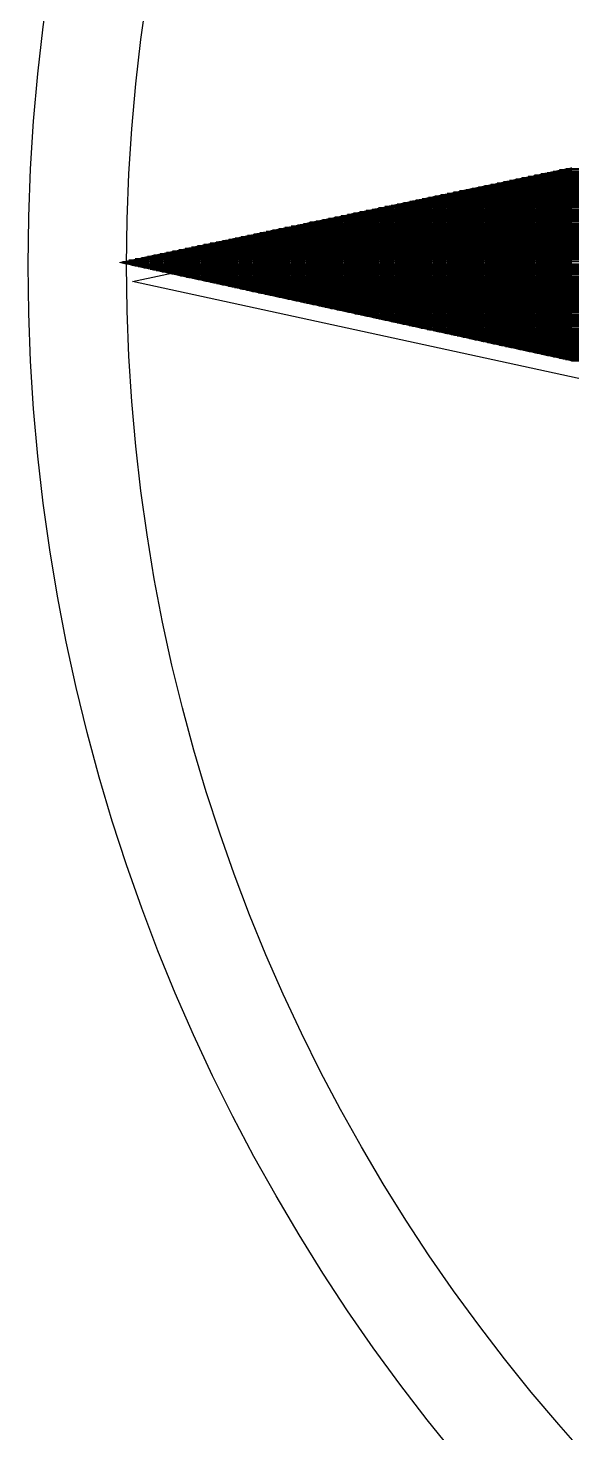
# Model space of a CAD drawing. Extents: x 5688 to 6046, y 8075 to 8432.
# Drawn here: x 5688.5 to 5740.4, y 8141.9 to 8276.1 of the extents above; entities that cross this region are included whole.
import ezdxf

# ---------------------------------------------------------------- set-up
doc = ezdxf.new("R2010")
doc.units = 0
doc.header["$LTSCALE"] = 1000
doc.header["$MEASUREMENT"] = 0
doc.layers.get('0').update_dxf_attribs({"linetype": 'CONTINUOUS'})
doc.layers.add('2D', color=7, linetype='CONTINUOUS')

# ---------------------------------------------------------------- blocks, each defined once
blk = doc.blocks.new('*X1')
at = {"color": 0}
for p, q in [((26498.9, 19355), (26501.8, 19355)), ((26499.2, 19356.2), (26501.5, 19356.2)), ((26499.4, 19357.5), (26501.3, 19357.5)), ((26499.7, 19358.8), (26501, 19358.8)), ((26500, 19360), (26500.7, 19360)), ((26501.2, 18054.3), (26501.2, 19357.6)), ((26495.9, 19341.2), (26504.7, 19341.2)), ((26496.2, 18047), (26496.2, 19342.8)), ((26496.2, 19342.5), (26504.4, 19342.5)), ((26496.5, 19343.8), (26504.2, 19343.8)), ((26496.7, 19345), (26503.9, 19345)), ((26497, 19346.2), (26503.6, 19346.2)), ((26497.3, 19347.5), (26503.4, 19347.5)), ((26497.5, 19348.8), (26503.1, 19348.8)), ((26497.5, 18048.8), (26497.5, 19348.5)), ((26497.8, 19350), (26502.8, 19350)), ((26498.1, 19351.2), (26502.6, 19351.2)), ((26498.4, 19352.5), (26502.3, 19352.5)), ((26498.6, 19353.8), (26502.1, 19353.8)), ((26498.8, 18050.7), (26498.8, 19354.3)), ((26502.5, 18056.1), (26502.5, 19351.6)), ((26503.8, 18057.9), (26503.8, 19345.7)), ((26493.2, 19328.8), (26507.3, 19328.8)), ((26493.5, 19330), (26507, 19330)), ((26493.7, 19331.2), (26506.8, 19331.2)), ((26493.8, 18043.4), (26493.8, 19331.3)), ((26494, 19332.5), (26506.5, 19332.5)), ((26494.3, 19333.8), (26506.3, 19333.8)), ((26494.6, 19335), (26506, 19335)), ((26494.8, 19336.2), (26505.7, 19336.2)), ((26495, 18045.2), (26495, 19337)), ((26495.1, 19337.5), (26505.5, 19337.5)), ((26495.4, 19338.8), (26505.2, 19338.8)), ((26495.6, 19340), (26504.9, 19340)), ((26505, 18059.7), (26505, 19339.7)), ((26506.2, 18061.5), (26506.2, 19333.8)), ((26507.5, 18063.4), (26507.5, 19327.8)), ((26490.2, 19315), (26510.2, 19315)), ((26490.5, 19316.2), (26509.9, 19316.2)), ((26490.8, 19317.5), (26509.7, 19317.5)), ((26491, 19318.8), (26509.4, 19318.8)), ((26491.2, 18039.8), (26491.2, 19319.8)), ((26491.3, 19320), (26509.1, 19320)), ((26491.6, 19321.2), (26508.9, 19321.2)), ((26491.8, 19322.5), (26508.6, 19322.5)), ((26492.1, 19323.8), (26508.4, 19323.8)), ((26492.4, 19325), (26508.1, 19325)), ((26492.5, 18041.6), (26492.5, 19325.5)), ((26492.7, 19326.2), (26507.8, 19326.2)), ((26492.9, 19327.5), (26507.6, 19327.5)), ((26508.8, 18065.2), (26508.8, 19321.8)), ((26510, 18067), (26510, 19315.9)), ((26487.2, 19301.2), (26513.1, 19301.2)), ((26487.5, 19302.5), (26512.8, 19302.5)), ((26487.5, 18034.3), (26487.5, 19302.5)), ((26487.8, 19303.8), (26512.5, 19303.8)), ((26488, 19305), (26512.3, 19305)), ((26488.3, 19306.2), (26512, 19306.2)), ((26488.6, 19307.5), (26511.8, 19307.5)), ((26488.8, 18036.1), (26488.8, 19308.3)), ((26488.9, 19308.8), (26511.5, 19308.8)), ((26489.1, 19310), (26511.2, 19310)), ((26489.4, 19311.2), (26511, 19311.2)), ((26489.7, 19312.5), (26510.7, 19312.5)), ((26489.9, 19313.8), (26510.4, 19313.8)), ((26490, 18038), (26490, 19314)), ((26511.2, 18068.8), (26511.2, 19309.9)), ((26512.5, 18070.6), (26512.5, 19304)), ((26484.2, 19287.5), (26516, 19287.5)), ((26484.5, 19288.8), (26515.7, 19288.8)), ((26484.8, 19290), (26515.4, 19290)), ((26485, 19291.2), (26515.2, 19291.2)), ((26485, 18034.3), (26485, 19291)), ((26485.3, 19292.5), (26514.9, 19292.5)), ((26485.6, 19293.8), (26514.6, 19293.8)), ((26485.9, 19295), (26514.4, 19295)), ((26486.1, 19296.2), (26514.1, 19296.2)), ((26486.2, 18032.5), (26486.2, 19296.8)), ((26486.4, 19297.5), (26513.9, 19297.5)), ((26486.7, 19298.8), (26513.6, 19298.8)), ((26486.9, 19300), (26513.3, 19300)), ((26513.8, 18072.4), (26513.8, 19298)), ((26515, 18074.3), (26515, 19292)), ((26481.5, 19275), (26518.6, 19275)), ((26481.8, 19276.2), (26518.3, 19276.2)), ((26482.1, 19277.5), (26518.1, 19277.5)), ((26482.3, 19278.8), (26517.8, 19278.8)), ((26482.5, 18038), (26482.5, 19279.5)), ((26482.6, 19280), (26517.5, 19280)), ((26482.9, 19281.2), (26517.3, 19281.2)), ((26483.1, 19282.5), (26517, 19282.5)), ((26483.4, 19283.8), (26516.7, 19283.8)), ((26483.7, 19285), (26516.5, 19285)), ((26483.8, 18036.1), (26483.8, 19285.3)), ((26484, 19286.2), (26516.2, 19286.2)), ((26516.2, 18076.1), (26516.2, 19286.1)), ((26517.5, 18077.9), (26517.5, 19280.1)), ((26518.8, 18079.7), (26518.8, 19274.2)), ((26478.5, 19261.2), (26521.5, 19261.2)), ((26478.8, 19262.5), (26521.2, 19262.5)), ((26478.8, 18043.5), (26478.8, 19262.3)), ((26479.1, 19263.8), (26520.9, 19263.8)), ((26479.3, 19265), (26520.7, 19265)), ((26479.6, 19266.2), (26520.4, 19266.2)), ((26479.9, 19267.5), (26520.1, 19267.5)), ((26480, 18041.6), (26480, 19268)), ((26480.2, 19268.8), (26519.9, 19268.8)), ((26480.4, 19270), (26519.6, 19270)), ((26480.7, 19271.2), (26519.4, 19271.2)), ((26481, 19272.5), (26519.1, 19272.5)), ((26481.2, 19273.8), (26518.8, 19273.8)), ((26481.2, 18039.8), (26481.2, 19273.8)), ((26520, 18081.5), (26520, 19268.2)), ((26521.2, 18083.3), (26521.2, 19262.2)), ((26475.5, 19247.5), (26524.3, 19247.5)), ((26475.8, 19248.8), (26524.1, 19248.8)), ((26476.1, 19250), (26523.8, 19250)), ((26476.2, 18047.1), (26476.2, 19250.8)), ((26476.4, 19251.2), (26523.6, 19251.2)), ((26476.6, 19252.5), (26523.3, 19252.5)), ((26476.9, 19253.8), (26523, 19253.8)), ((26477.2, 19255), (26522.8, 19255)), ((26477.4, 19256.2), (26522.5, 19256.2)), ((26477.5, 18045.3), (26477.5, 19256.5)), ((26477.7, 19257.5), (26522.2, 19257.5)), ((26478, 19258.8), (26522, 19258.8)), ((26478.3, 19260), (26521.7, 19260)), ((26522.5, 18085.1), (26522.5, 19256.3)), ((26523.8, 18087), (26523.8, 19250.3)), ((26472.8, 19235), (26527, 19235)), ((26473.1, 19236.2), (26526.7, 19236.2)), ((26473.4, 19237.5), (26526.4, 19237.5)), ((26473.6, 19238.8), (26526.2, 19238.8)), ((26473.8, 18050.8), (26473.8, 19239.3)), ((26473.9, 19240), (26525.9, 19240)), ((26474.2, 19241.2), (26525.7, 19241.2)), ((26474.4, 19242.5), (26525.4, 19242.5)), ((26474.7, 19243.8), (26525.1, 19243.8)), ((26475, 19245), (26524.9, 19245)), ((26475, 18048.9), (26475, 19245)), ((26475.3, 19246.2), (26524.6, 19246.2)), ((26525, 18088.8), (26525, 19244.4)), ((26526.2, 18090.6), (26526.2, 19238.4)), ((26469.8, 19221.2), (26529.8, 19221.2)), ((26470, 18056.3), (26470, 19222)), ((26470.1, 19222.5), (26529.6, 19222.5)), ((26470.4, 19223.8), (26529.3, 19223.8)), ((26470.6, 19225), (26529.1, 19225)), ((26470.9, 19226.2), (26528.8, 19226.2)), ((26471.2, 18054.4), (26471.2, 19227.8)), ((26471.2, 19227.5), (26528.5, 19227.5)), ((26471.5, 19228.8), (26528.3, 19228.8)), ((26471.7, 19230), (26528, 19230)), ((26472, 19231.2), (26527.8, 19231.2)), ((26472.3, 19232.5), (26527.5, 19232.5)), ((26472.5, 19233.8), (26527.2, 19233.8)), ((26472.5, 18052.6), (26472.5, 19233.5)), ((26527.5, 18092.4), (26527.5, 19232.4)), ((26528.8, 18094.2), (26528.8, 19226.5)), ((26530, 18096), (26530, 19220.5)), ((26466.8, 19207.5), (26532.7, 19207.5)), ((26467.1, 19208.8), (26532.5, 19208.8)), ((26467.4, 19210), (26532.2, 19210)), ((26467.5, 18059.9), (26467.5, 19210.5)), ((26467.7, 19211.2), (26531.9, 19211.2)), ((26467.9, 19212.5), (26531.7, 19212.5)), ((26468.2, 19213.8), (26531.4, 19213.8)), ((26468.5, 19215), (26531.2, 19215)), ((26468.7, 19216.2), (26530.9, 19216.2)), ((26468.8, 18058.1), (26468.8, 19216.3)), ((26469, 19217.5), (26530.6, 19217.5)), ((26469.3, 19218.8), (26530.4, 19218.8)), ((26469.6, 19220), (26530.1, 19220)), ((26531.2, 18097.8), (26531.2, 19214.6)), ((26532.5, 18099.7), (26532.5, 19208.6)), ((26463.8, 19193.8), (26535.6, 19193.8)), ((26464.1, 19195), (26535.4, 19195)), ((26464.4, 19196.2), (26535.1, 19196.2)), ((26464.7, 19197.5), (26534.8, 19197.5)), ((26464.9, 19198.8), (26534.6, 19198.8)), ((26465, 18063.6), (26465, 19199)), ((26465.2, 19200), (26534.3, 19200)), ((26465.5, 19201.2), (26534, 19201.2)), ((26465.8, 19202.5), (26533.8, 19202.5)), ((26466, 19203.8), (26533.5, 19203.8)), ((26466.2, 18061.7), (26466.2, 19204.8)), ((26466.3, 19205), (26533.3, 19205)), ((26466.6, 19206.2), (26533, 19206.2)), ((26533.8, 18101.5), (26533.8, 19202.6)), ((26535, 18103.3), (26535, 19196.7)), ((26461.1, 19181.2), (26538.2, 19181.2)), ((26461.2, 18069.1), (26461.2, 19181.8)), ((26461.4, 19182.5), (26538, 19182.5)), ((26461.7, 19183.8), (26537.7, 19183.8)), ((26461.9, 19185), (26537.5, 19185)), ((26462.2, 19186.2), (26537.2, 19186.2)), ((26462.5, 19187.5), (26536.9, 19187.5)), ((26462.5, 18067.2), (26462.5, 19187.5)), ((26462.8, 19188.8), (26536.7, 19188.8)), ((26463, 19190), (26536.4, 19190)), ((26463.3, 19191.2), (26536.1, 19191.2)), ((26463.6, 19192.5), (26535.9, 19192.5)), ((26463.8, 18065.4), (26463.8, 19193.3)), ((26536.2, 18105.1), (26536.2, 19190.7)), ((26537.5, 18106.9), (26537.5, 19184.8)), ((26458.1, 19167.5), (26541.1, 19167.5)), ((26458.4, 19168.8), (26540.9, 19168.8)), ((26458.7, 19170), (26540.6, 19170)), ((26458.8, 18072.7), (26458.8, 19170.3)), ((26459, 19171.2), (26540.3, 19171.2)), ((26459.2, 19172.5), (26540.1, 19172.5)), ((26459.5, 19173.8), (26539.8, 19173.8)), ((26459.8, 19175), (26539.5, 19175)), ((26460, 19176.2), (26539.3, 19176.2)), ((26460, 18070.9), (26460, 19176)), ((26460.3, 19177.5), (26539, 19177.5)), ((26460.6, 19178.8), (26538.8, 19178.8)), ((26460.9, 19180), (26538.5, 19180)), ((26538.8, 18108.7), (26538.8, 19178.8)), ((26540, 18110.5), (26540, 19172.8)), ((26541.2, 18112.4), (26541.2, 19166.9)), ((26455.2, 19153.8), (26544, 19153.8)), ((26455.4, 19155), (26543.7, 19155)), ((26455.7, 19156.2), (26543.5, 19156.2)), ((26456, 19157.5), (26543.2, 19157.5)), ((26456.2, 19158.8), (26543, 19158.8)), ((26456.2, 18076.4), (26456.2, 19158.8)), ((26456.5, 19160), (26542.7, 19160)), ((26456.8, 19161.2), (26542.4, 19161.2)), ((26457.1, 19162.5), (26542.2, 19162.5)), ((26457.3, 19163.8), (26541.9, 19163.8)), ((26457.5, 18074.6), (26457.5, 19164.5)), ((26457.6, 19165), (26541.6, 19165)), ((26457.9, 19166.2), (26541.4, 19166.2)), ((26542.5, 18114.2), (26542.5, 19160.9)), ((26543.8, 18116), (26543.8, 19155)), ((26452.2, 19140), (26546.9, 19140)), ((26452.4, 19141.2), (26546.6, 19141.2)), ((26452.5, 18081.9), (26452.5, 19141.5)), ((26452.7, 19142.5), (26546.4, 19142.5)), ((26453, 19143.8), (26546.1, 19143.8)), ((26453.3, 19145), (26545.8, 19145)), ((26453.5, 19146.2), (26545.6, 19146.2)), ((26453.8, 19147.5), (26545.3, 19147.5)), ((26453.8, 18080), (26453.8, 19147.3)), ((26454.1, 19148.8), (26545.1, 19148.8)), ((26454.3, 19150), (26544.8, 19150)), ((26454.6, 19151.2), (26544.5, 19151.2)), ((26454.9, 19152.5), (26544.3, 19152.5)), ((26455, 18078.2), (26455, 19153)), ((26545, 18117.8), (26545, 19149)), ((26546.2, 18119.6), (26546.2, 19143)), ((26449.4, 19127.5), (26549.5, 19127.5)), ((26449.7, 19128.8), (26549.2, 19128.8)), ((26450, 19130), (26549, 19130)), ((26450, 18085.5), (26450, 19130)), ((26450.3, 19131.2), (26548.7, 19131.2)), ((26450.5, 19132.5), (26548.5, 19132.5)), ((26450.8, 19133.8), (26548.2, 19133.8)), ((26451.1, 19135), (26547.9, 19135)), ((26451.2, 18083.7), (26451.2, 19135.8)), ((26451.3, 19136.2), (26547.7, 19136.2)), ((26451.6, 19137.5), (26547.4, 19137.5)), ((26451.9, 19138.8), (26547.2, 19138.8)), ((26547.5, 18121.4), (26547.5, 19137.1)), ((26548.8, 18123.2), (26548.8, 19131.1)), ((26446.5, 19113.8), (26552.4, 19113.8)), ((26446.7, 19115), (26552.1, 19115)), ((26447, 19116.2), (26551.9, 19116.2)), ((26447.3, 19117.5), (26551.6, 19117.5)), ((26447.5, 19118.8), (26551.3, 19118.8)), ((26447.5, 18089.2), (26447.5, 19118.5)), ((26447.8, 19120), (26551.1, 19120)), ((26448.1, 19121.2), (26550.8, 19121.2)), ((26448.4, 19122.5), (26550.6, 19122.5)), ((26448.6, 19123.8), (26550.3, 19123.8)), ((26448.8, 18087.4), (26448.8, 19124.3)), ((26448.9, 19125), (26550, 19125)), ((26449.2, 19126.2), (26549.8, 19126.2)), ((26550, 18125.1), (26550, 19125.2)), ((26551.2, 18126.9), (26551.2, 19119.2)), ((26552.5, 18128.7), (26552.5, 19113.2)), ((26443.5, 19100), (26555.3, 19100)), ((26443.7, 19101.2), (26555, 19101.2)), ((26443.8, 18094.7), (26443.8, 19101.3)), ((26444, 19102.5), (26554.8, 19102.5)), ((26444.3, 19103.8), (26554.5, 19103.8)), ((26444.6, 19105), (26554.2, 19105)), ((26444.8, 19106.2), (26554, 19106.2)), ((26445, 18092.8), (26445, 19107)), ((26445.1, 19107.5), (26553.7, 19107.5)), ((26445.4, 19108.8), (26553.4, 19108.8)), ((26445.6, 19110), (26553.2, 19110)), ((26445.9, 19111.2), (26552.9, 19111.2)), ((26446.2, 18091), (26446.2, 19112.8)), ((26446.2, 19112.5), (26552.7, 19112.5)), ((26553.8, 18130.5), (26553.8, 19107.3)), ((26555, 18132.3), (26555, 19101.3)), ((26440.5, 19086.2), (26558.2, 19086.2)), ((26440.8, 19087.5), (26557.9, 19087.5)), ((26441, 19088.8), (26557.6, 19088.8)), ((26441.2, 18098.3), (26441.2, 19089.8)), ((26441.3, 19090), (26557.4, 19090)), ((26441.6, 19091.2), (26557.1, 19091.2)), ((26441.8, 19092.5), (26556.9, 19092.5)), ((26442.1, 19093.8), (26556.6, 19093.8)), ((26442.4, 19095), (26556.3, 19095)), ((26442.5, 18096.5), (26442.5, 19095.5)), ((26442.7, 19096.2), (26556.1, 19096.2)), ((26442.9, 19097.5), (26555.8, 19097.5)), ((26443.2, 19098.8), (26555.5, 19098.8)), ((26556.2, 18134.1), (26556.2, 19095.4)), ((26557.5, 18135.9), (26557.5, 19089.4)), ((26437.8, 19073.8), (26560.8, 19073.8)), ((26438, 19075), (26560.5, 19075)), ((26438.3, 19076.2), (26560.3, 19076.2)), ((26438.6, 19077.5), (26560, 19077.5)), ((26438.8, 19078.8), (26559.7, 19078.8)), ((26438.8, 18102), (26438.8, 19078.3)), ((26439.1, 19080), (26559.5, 19080)), ((26439.4, 19081.2), (26559.2, 19081.2)), ((26439.7, 19082.5), (26558.9, 19082.5)), ((26439.9, 19083.8), (26558.7, 19083.8)), ((26440, 18100.2), (26440, 19084)), ((26440.2, 19085), (26558.4, 19085)), ((26558.8, 18137.8), (26558.8, 19083.4)), ((26560, 18139.6), (26560, 19077.5)), ((26434.8, 19060), (26563.7, 19060)), ((26435, 19061.2), (26563.4, 19061.2)), ((26435, 18107.5), (26435, 19061)), ((26435.3, 19062.5), (26563.1, 19062.5)), ((26435.6, 19063.8), (26562.9, 19063.8)), ((26435.9, 19065), (26562.6, 19065)), ((26436.1, 19066.2), (26562.4, 19066.2)), ((26436.2, 18105.7), (26436.2, 19066.8)), ((26436.4, 19067.5), (26562.1, 19067.5)), ((26436.7, 19068.8), (26561.8, 19068.8)), ((26436.9, 19070), (26561.6, 19070)), ((26437.2, 19071.2), (26561.3, 19071.2)), ((26437.5, 19072.5), (26561, 19072.5)), ((26437.5, 18103.8), (26437.5, 19072.5)), ((26561.2, 18141.4), (26561.2, 19071.5)), ((26562.5, 18143.2), (26562.5, 19065.6)), ((26563.8, 18145), (26563.8, 19059.6)), ((26431.8, 19046.2), (26566.6, 19046.2)), ((26432.1, 19047.5), (26566.3, 19047.5)), ((26432.3, 19048.8), (26566, 19048.8)), ((26432.5, 18111.1), (26432.5, 19049.5)), ((26432.6, 19050), (26565.8, 19050)), ((26432.9, 19051.2), (26565.5, 19051.2)), ((26433.1, 19052.5), (26565.2, 19052.5)), ((26433.4, 19053.8), (26565, 19053.8)), ((26433.7, 19055), (26564.7, 19055)), ((26433.8, 18109.3), (26433.8, 19055.3)), ((26434, 19056.2), (26564.5, 19056.2)), ((26434.2, 19057.5), (26564.2, 19057.5)), ((26434.5, 19058.8), (26563.9, 19058.8)), ((26565, 18146.8), (26565, 19053.6)), ((26566.2, 18148.6), (26566.2, 19047.7)), ((26428.8, 19032.5), (26569.4, 19032.5)), ((26429.1, 19033.8), (26569.2, 19033.8)), ((26429.3, 19035), (26568.9, 19035)), ((26429.6, 19036.2), (26568.6, 19036.2)), ((26429.9, 19037.5), (26568.4, 19037.5)), ((26430, 18114.8), (26430, 19038)), ((26430.2, 19038.8), (26568.1, 19038.8)), ((26430.4, 19040), (26567.9, 19040)), ((26430.7, 19041.2), (26567.6, 19041.2)), ((26431, 19042.5), (26567.3, 19042.5)), ((26431.2, 19043.8), (26567.1, 19043.8)), ((26431.2, 18113), (26431.2, 19043.8)), ((26431.5, 19045), (26566.8, 19045)), ((26567.5, 18150.5), (26567.5, 19041.7)), ((26568.8, 18152.3), (26568.8, 19035.8)), ((26426.1, 19020), (26572.1, 19020)), ((26426.2, 18120.3), (26426.2, 19020.8)), ((26426.3, 19021.2), (26571.8, 19021.2)), ((26426.6, 19022.5), (26571.5, 19022.5)), ((26426.9, 19023.8), (26571.3, 19023.8)), ((26427.2, 19025), (26571, 19025)), ((26427.4, 19026.2), (26570.7, 19026.2)), ((26427.5, 18118.5), (26427.5, 19026.5)), ((26427.7, 19027.5), (26570.5, 19027.5)), ((26428, 19028.8), (26570.2, 19028.8)), ((26428.3, 19030), (26570, 19030)), ((26428.5, 19031.2), (26569.7, 19031.2)), ((26428.8, 18116.6), (26428.8, 19032.3)), ((26570, 18154.1), (26570, 19029.8)), ((26571.2, 18155.9), (26571.2, 19023.8)), ((26423.1, 19006.2), (26574.9, 19006.2)), ((26423.4, 19007.5), (26574.7, 19007.5)), ((26423.6, 19008.8), (26574.4, 19008.8)), ((26423.8, 18123.9), (26423.8, 19009.3)), ((26423.9, 19010), (26574.2, 19010)), ((26424.2, 19011.2), (26573.9, 19011.2)), ((26424.4, 19012.5), (26573.6, 19012.5)), ((26424.7, 19013.8), (26573.4, 19013.8)), ((26425, 19015), (26573.1, 19015)), ((26425, 18122.1), (26425, 19015)), ((26425.3, 19016.2), (26572.8, 19016.2)), ((26425.5, 19017.5), (26572.6, 19017.5)), ((26425.8, 19018.8), (26572.3, 19018.8)), ((26572.5, 18157.7), (26572.5, 19017.9)), ((26573.8, 18159.5), (26573.8, 19011.9)), ((26575, 18161.3), (26575, 19006)), ((26420.1, 18992.5), (26577.8, 18992.5)), ((26420.4, 18993.8), (26577.6, 18993.8)), ((26420.6, 18995), (26577.3, 18995)), ((26420.9, 18996.2), (26577, 18996.2)), ((26421.2, 18127.6), (26421.2, 18997.8)), ((26421.2, 18997.5), (26576.8, 18997.5)), ((26421.5, 18998.8), (26576.5, 18998.8)), ((26421.7, 19000), (26576.3, 19000)), ((26422, 19001.2), (26576, 19001.2)), ((26422.3, 19002.5), (26575.7, 19002.5)), ((26422.5, 19003.8), (26575.5, 19003.8)), ((26422.5, 18125.8), (26422.5, 19003.5)), ((26422.8, 19005), (26575.2, 19005)), ((26576.2, 18163.2), (26576.2, 19000)), ((26577.5, 18165), (26577.5, 18994)), ((26417.1, 18978.8), (26580.7, 18978.8)), ((26417.4, 18980), (26580.4, 18980)), ((26417.5, 18133.1), (26417.5, 18980.5)), ((26417.7, 18981.2), (26580.2, 18981.2)), ((26417.9, 18982.5), (26579.9, 18982.5)), ((26418.2, 18983.8), (26579.7, 18983.8)), ((26418.5, 18985), (26579.4, 18985)), ((26418.7, 18986.2), (26579.1, 18986.2)), ((26418.8, 18131.3), (26418.8, 18986.3)), ((26419, 18987.5), (26578.9, 18987.5)), ((26419.3, 18988.8), (26578.6, 18988.8)), ((26419.6, 18990), (26578.3, 18990)), ((26419.8, 18991.2), (26578.1, 18991.2)), ((26420, 18129.4), (26420, 18992)), ((26578.8, 18166.8), (26578.8, 18988.1)), ((26580, 18168.6), (26580, 18982.1)), ((26414.4, 18966.2), (26583.3, 18966.2)), ((26414.7, 18967.5), (26583.1, 18967.5)), ((26414.9, 18968.8), (26582.8, 18968.8)), ((26415, 18136.7), (26415, 18969)), ((26415.2, 18970), (26582.5, 18970)), ((26415.5, 18971.2), (26582.3, 18971.2)), ((26415.8, 18972.5), (26582, 18972.5)), ((26416, 18973.8), (26581.8, 18973.8)), ((26416.2, 18134.9), (26416.2, 18974.8)), ((26416.3, 18975), (26581.5, 18975)), ((26416.6, 18976.2), (26581.2, 18976.2)), ((26416.8, 18977.5), (26581, 18977.5)), ((26581.2, 18170.4), (26581.2, 18976.2)), ((26582.5, 18172.2), (26582.5, 18970.2)), ((26411.4, 18952.5), (26586.2, 18952.5)), ((26411.7, 18953.8), (26586, 18953.8)), ((26411.9, 18955), (26585.7, 18955)), ((26412.2, 18956.2), (26585.4, 18956.2)), ((26412.5, 18957.5), (26585.2, 18957.5)), ((26412.5, 18140.4), (26412.5, 18957.5)), ((26412.8, 18958.8), (26584.9, 18958.8)), ((26413, 18960), (26584.6, 18960)), ((26413.3, 18961.2), (26584.4, 18961.2)), ((26413.6, 18962.5), (26584.1, 18962.5)), ((26413.8, 18963.8), (26583.9, 18963.8)), ((26413.8, 18138.6), (26413.8, 18963.3)), ((26414.1, 18965), (26583.6, 18965)), ((26583.8, 18174), (26583.8, 18964.2)), ((26585, 18175.9), (26585, 18958.3)), ((26586.2, 18177.7), (26586.2, 18952.3)), ((26408.4, 18938.8), (26589.1, 18938.8)), ((26408.7, 18940), (26588.8, 18940)), ((26408.8, 18145.9), (26408.8, 18940.3)), ((26409, 18941.2), (26588.6, 18941.2)), ((26409.2, 18942.5), (26588.3, 18942.5)), ((26409.5, 18943.8), (26588, 18943.8)), ((26409.8, 18945), (26587.8, 18945)), ((26410, 18946.2), (26587.5, 18946.2)), ((26410, 18144.1), (26410, 18946)), ((26410.3, 18947.5), (26587.3, 18947.5)), ((26410.6, 18948.8), (26587, 18948.8)), ((26410.9, 18950), (26586.7, 18950)), ((26411.1, 18951.2), (26586.5, 18951.2)), ((26411.2, 18142.2), (26411.2, 18951.8)), ((26587.5, 18179.5), (26587.5, 18946.4)), ((26588.8, 18181.3), (26588.8, 18940.4)), ((26406.2, 18928.8), (26591.2, 18928.8)), ((26406.2, 18149.6), (26406.2, 18928.8)), ((26406.5, 18930), (26590.9, 18930)), ((26406.8, 18931.2), (26590.7, 18931.2)), ((26407.1, 18932.5), (26590.4, 18932.5)), ((26407.3, 18933.8), (26590.1, 18933.8)), ((26407.5, 18147.7), (26407.5, 18934.5)), ((26407.6, 18935), (26589.9, 18935)), ((26407.9, 18936.2), (26589.6, 18936.2)), ((26408.1, 18937.5), (26589.4, 18937.5)), ((26590, 18183.1), (26590, 18934.4))]:
    blk.add_line(p, q, dxfattribs=at)

msp = doc.modelspace()

# ---------------------------------------------------------------- linework, layer by layer
at = {"layer": '2D', "color": 5, "linetype": 'CONTINUOUS'}
msp.add_lwpolyline([(5799.79, 8229.87), (5698.42, 8251.91), (5800.88, 8273.8)], dxfattribs=at)
at = {"layer": '2D', "color": 5}
for radius in [178.69, 169.29]:
    msp.add_circle((5867.16, 8253.49), radius, dxfattribs=at)

# ---------------------------------------------------------------- block references
at = {"layer": '2D', "color": 5, "xscale": 0.1, "yscale": 0.1, "zscale": 0.1, "rotation": 90}
msp.add_blockref('*X1', (7633.26, 5603.69), dxfattribs=at)

doc.saveas('drawing.dxf')
